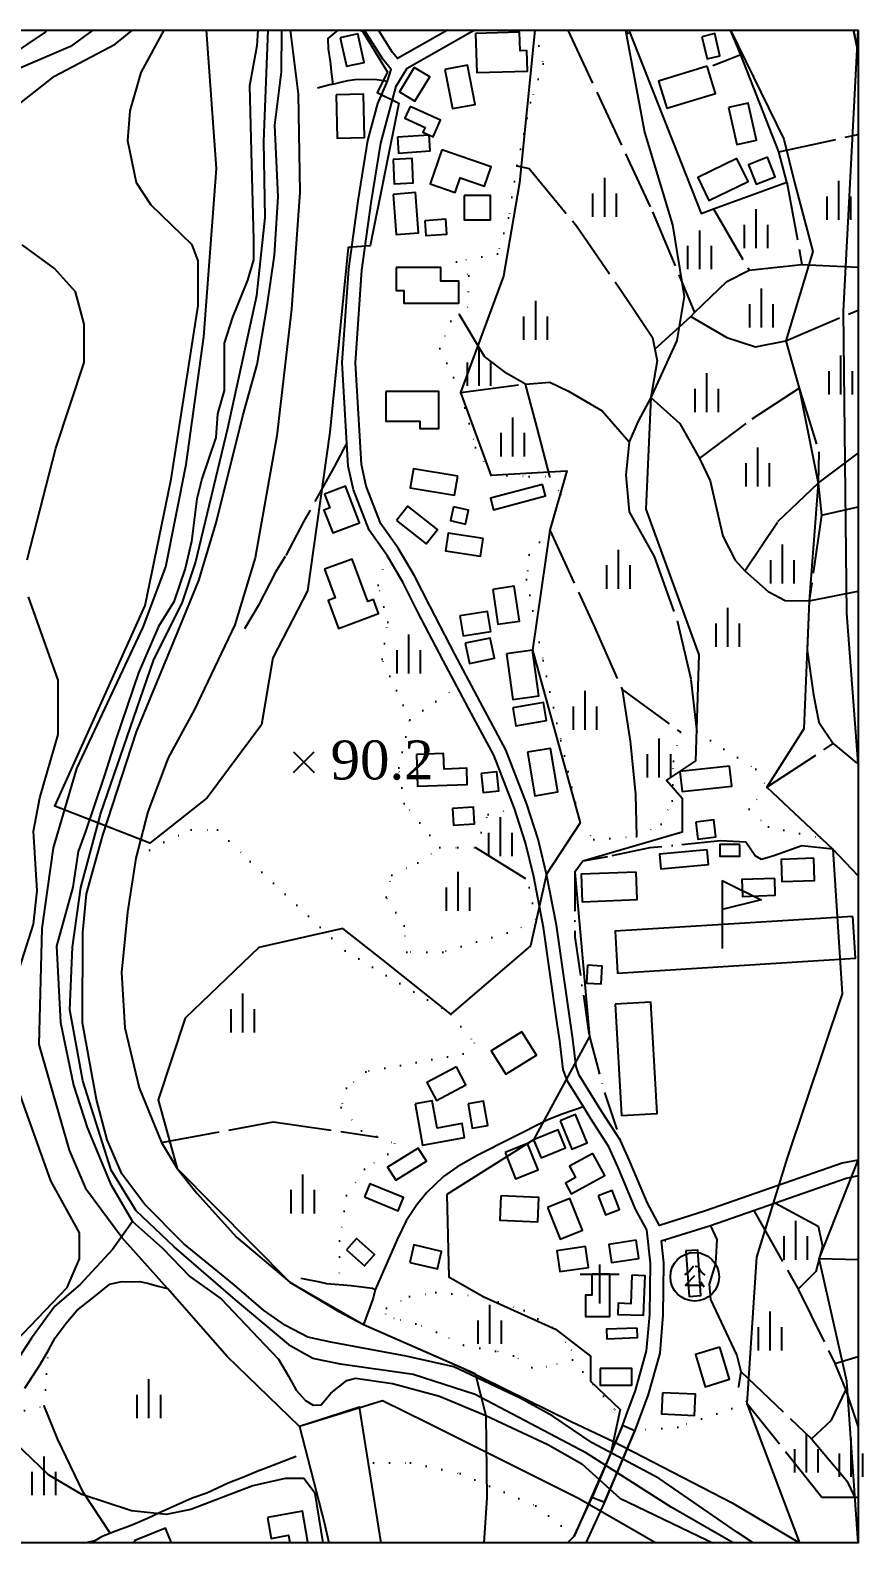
# Model space of a CAD drawing. Header units: millimetres. Extents: x 3361 to 3871, y 4524 to 4913.
# Drawn here: x 3657.7 to 3871.3, y 4524.5 to 4912.5 of the extents above; entities that cross this region are included whole.
import ezdxf

# ---------------------------------------------------------------- set-up
doc = ezdxf.new("R2010")
doc.units = ezdxf.units.MM
for name, pattern in [('3119', [25, 10, -2.5, 10, -2.5]), ('4123', [15, 10, -2.5, 0, -2.5]), ('5111', [8, 0, -4, 0, -4]), ('5112', [35, 15, -2.5, 15, -2.5])]:
    doc.linetypes.add(name, pattern=pattern)
for name, color, linetype in [('2111', 4, 'Continuous'), ('2112', 4, 'Continuous'), ('2115', 7, 'Continuous'), ('2251', 7, 'Continuous'), ('3112', 1, 'Continuous'), ('3115', 1, 'Continuous'), ('3117', 1, 'Continuous'), ('3119', 1, '3119'), ('4111', 7, 'Continuous'), ('4112', 7, 'Continuous'), ('4121', 7, 'Continuous'), ('4123', 3, '4123'), ('4411', 7, 'Continuous'), ('4421', 7, 'Continuous'), ('4427', 7, 'Continuous'), ('5111', 3, '5111'), ('5112', 3, '5112'), ('5212', 3, 'Continuous'), ('7111', 32, 'Continuous'), ('7114', 7, 'Continuous'), ('7132', 7, 'Continuous'), ('7217', 7, 'Continuous'), ('7221', 7, 'Continuous')]:
    doc.layers.add(name, color=color, linetype=linetype)
doc.styles.get("Standard").update_dxf_attribs({"font": ''})
doc.styles.get('Standard').set_extended_font_data('Batang')

# ---------------------------------------------------------------- blocks, each defined once
blk = doc.blocks.new('7217')
at = {"layer": '7217'}
for p, q in [((-2.65165, -2.65165), (2.65165, 2.65165)), ((-2.65165, 2.65165), (2.65165, -2.65165))]:
    blk.add_line(p, q, dxfattribs=at)
blk = doc.blocks.new('4411')
at = {"layer": '4411'}
for points in [[(0, 17.5), (10, 12.5), (0, 10)], [(0, 17.5), (0, 0)]]:
    blk.add_lwpolyline(points, dxfattribs=at)
blk = doc.blocks.new('5212')
at = {"layer": '5212'}
for p, q in [((-0.077077, -4.058344), (-0.077077, 5.941656)), ((-3.077077, -4.058344), (-3.077077, 1.941656)), ((2.922923, -4.058344), (2.922923, 1.941656))]:
    blk.add_line(p, q, dxfattribs=at)
blk = doc.blocks.new('4427')
at = {"layer": '4427'}
for points in [[(-0.310433, 2.7332), (-1.326224, 1.447153), (-2.612892, 0.49954)], [(-0.107275, 0.228794), (-2.342014, -2.140239), (1.992026, -2.140239)], [(0.095883, 2.7332), (0.840797, 2.665513), (1.450271, 1.379467), (2.6015, 0.431854)], [(1.58571, -1.260313), (2.398342, -2.614046)]]:
    blk.add_lwpolyline(points, dxfattribs=at)
blk.add_circle((0, 0), 6.25, dxfattribs=at)
blk = doc.blocks.new('4421')
at = {"layer": '4421'}
for points in [[(0, 0), (0, 10)], [(-5, 7.5), (5, 7.5)]]:
    blk.add_lwpolyline(points, dxfattribs=at)

msp = doc.modelspace()

# ---------------------------------------------------------------- linework, layer by layer
msp.add_lwpolyline([(3361.05, 4912.55), (3870.13, 4912.55), (3870.13, 4524.51), (3361.05, 4524.51)], close=True)
at = {"layer": '2111'}
for points in [[(3716.12, 4912.55), (3715.83, 4908.54), (3713.98, 4898.28), (3714.45, 4878.07), (3715, 4858.88), (3715, 4853.66), (3713.43, 4848.39), (3709.64, 4838.96), (3707.42, 4832.25), (3707.42, 4820.14), (3705.76, 4814.17), (3705.3, 4808.07), (3701.69, 4797.44), (3700.49, 4792.31), (3699.11, 4781.39), (3697.44, 4774.46), (3694.58, 4765.9), (3690.6, 4759.62), (3685.52, 4747.69), (3679.79, 4730.81), (3676.65, 4721.19), (3671.84, 4707), (3669.99, 4701.82), (3668.61, 4692.71), (3664.45, 4677.54), (3665.47, 4657.99), (3668.8, 4641.94), (3672.31, 4631.03), (3678.32, 4616.56), (3683.95, 4606.94), (3691.63, 4600.05), (3698.65, 4592.84), (3706.69, 4587.1), (3717.78, 4575.41), (3721.39, 4571.62), (3723.97, 4567.27), (3725.92, 4563.62), (3728.32, 4561.03), (3730.26, 4559.82), (3732.39, 4559.92), (3734.79, 4562.88), (3738.95, 4566.11), (3741.17, 4566.76), (3750.69, 4565.37), (3762.7, 4562.09), (3774.63, 4557.19), (3790.52, 4549.75), (3799.21, 4544.75), (3809.01, 4535.92), (3831.38, 4525.19), (3832.77, 4524.51)], [(3843.17, 4524.51), (3839.16, 4527.17), (3819.1, 4540.95), (3801.91, 4550.15), (3791.75, 4557), (3783.43, 4561.57), (3766.42, 4569.62), (3754.13, 4572.35), (3734.81, 4575.95), (3728.9, 4577.29), (3723.17, 4580.25), (3717.53, 4584.14), (3710.04, 4590.7), (3697.01, 4601.29), (3687.12, 4611.28), (3681.21, 4619.19), (3677.42, 4627.88), (3674.74, 4638.23), (3671.13, 4657.88), (3671.23, 4681.05), (3672.15, 4690.99), (3676.31, 4706.06), (3685, 4732.56), (3695.54, 4758.22), (3700.99, 4771.4), (3705.43, 4786.19), (3712.27, 4813.61), (3715.96, 4826.79), (3718.46, 4841.86), (3720.4, 4854.86), (3721.33, 4869.84), (3720.49, 4888.19), (3722.16, 4901.92), (3722.3, 4912.55)]]:
    msp.add_lwpolyline(points, dxfattribs=at)
at = {"layer": '2112'}
msp.add_lwpolyline([(3683.95, 4606.94), (3678.85, 4599.78), (3670.48, 4590.77), (3664.05, 4585.19), (3658.04, 4577.03), (3653.97, 4570.81), (3649.25, 4567.06), (3642.6, 4565.34), (3640.38, 4565.7), (3618.58, 4567.7), (3611.45, 4567.62), (3598.85, 4565.77), (3566.25, 4564.37), (3548.23, 4560.94), (3529.57, 4557.18), (3513.56, 4554.33), (3499.55, 4550.75), (3490.75, 4548.92), (3484.75, 4545.7), (3479.6, 4541.84), (3468.02, 4528.54), (3461.02, 4524.51)], dxfattribs=at)
at = {"layer": '2115'}
msp.add_lwpolyline([(3838.1, 4524.51), (3822.12, 4533.63), (3800.46, 4547.52), (3771.85, 4562.56), (3755.98, 4567.68), (3737.3, 4570.33), (3730.19, 4571.81), (3724.56, 4574.95), (3710.34, 4586.86), (3694.64, 4600.41), (3684.88, 4609.67), (3678.43, 4620.08), (3671.16, 4643.05), (3667.85, 4661.24), (3668.51, 4677.27), (3670.66, 4692.64), (3675.79, 4711.65), (3689.34, 4750.82), (3696.79, 4765.86), (3700.09, 4775.95), (3708.36, 4810.49), (3715.8, 4844.54), (3717.95, 4864.54), (3717.62, 4884.05), (3718.72, 4912.55)], dxfattribs=at)
at = {"layer": '2251'}
for points in [[(3747.73, 4524.51), (3742.18, 4559.25), (3726.75, 4554.31)], [(3726.75, 4554.31), (3733.24, 4529.48), (3734.31, 4524.51)], [(3809.65, 4554.55), (3801.9, 4536.21), (3805.03, 4534.88), (3812.79, 4553.23), (3809.65, 4554.55)]]:
    msp.add_lwpolyline(points, dxfattribs=at)
at = {"layer": '3112'}
msp.add_lwpolyline([(3868.92, 4912.55), (3870.13, 4906.9)], dxfattribs=at)
at = {"layer": '3115'}
for points in [[(3795.59, 4524.51), (3797.28, 4526.19), (3801.85, 4536.09), (3809.65, 4554.53), (3810.64, 4557.19), (3813, 4563.55), (3815.86, 4573.73), (3816.65, 4583.1), (3816.82, 4596.2), (3815.87, 4604.77), (3812.98, 4610.13), (3808.52, 4620.82), (3806.13, 4626.09), (3801.52, 4633.25), (3799.63, 4636.31), (3795.54, 4642.96), (3794.41, 4645.88), (3793.57, 4653.26), (3792.77, 4658.8), (3789.38, 4682.36), (3786.88, 4695.32), (3784.74, 4704.1), (3781.94, 4712.88), (3776.62, 4726.53), (3770.82, 4737.38), (3767.24, 4744.13), (3763.66, 4750.88), (3757.17, 4763.29), (3753.33, 4770.91), (3749.25, 4777.81), (3744.63, 4784.31), (3740.65, 4794.62), (3739.31, 4800.67), (3738.96, 4806.53), (3737.71, 4827.26), (3739.42, 4851.34), (3741.82, 4868.76), (3744.29, 4884.3), (3746.86, 4893.72), (3749.41, 4899.46), (3750.31, 4902.51), (3748.21, 4905.13), (3743.45, 4912.55)], [(3870.13, 4622.68), (3866.01, 4621.85), (3831, 4609.63), (3819.18, 4605.94), (3819.18, 4605.94), (3816.05, 4611.6), (3811.63, 4622.18), (3809.13, 4627.72), (3804.39, 4635.06), (3798.59, 4644.47), (3797.74, 4646.7), (3796.94, 4653.69), (3792.73, 4682.93), (3790.2, 4696.04), (3788.02, 4705.02), (3785.14, 4714.02), (3779.71, 4727.95), (3773.82, 4738.97), (3766.67, 4752.47), (3760.19, 4764.84), (3756.31, 4772.54), (3752.1, 4779.67), (3747.65, 4785.93), (3743.91, 4795.61), (3742.69, 4801.14), (3741.12, 4827.24), (3742.8, 4850.98), (3745.18, 4868.26), (3747.62, 4883.59), (3751.62, 4898.23), (3754.39, 4902.8), (3770.69, 4912.03), (3771.69, 4912.55)], [(3764.76, 4912.55), (3751.91, 4905.3), (3750.65, 4906.88), (3747.02, 4912.55)], [(3870.13, 4618.6), (3867.07, 4617.98), (3832.26, 4605.83), (3819.6, 4601.88), (3819.6, 4601.88), (3820.22, 4596.36), (3820.04, 4582.93), (3819.22, 4573.12), (3816.23, 4562.5), (3812.81, 4553.28), (3804.96, 4534.72), (3800.25, 4524.51)]]:
    msp.add_lwpolyline(points, dxfattribs=at)
at = {"layer": '3117'}
for points in [[(3736.64, 4912.55), (3734.05, 4910.46), (3734.11, 4907.82), (3734.62, 4904.56), (3735.01, 4901.23), (3735.35, 4898.7), (3734.22, 4898.5), (3732.99, 4898.11), (3731.41, 4897.66)], [(3735.35, 4898.7), (3737.37, 4899.23), (3739.23, 4899.63), (3741.03, 4899.91), (3746.09, 4899.97), (3749.41, 4899.46)], [(3799.63, 4636.31), (3794.17, 4634.42), (3790.52, 4633.02), (3772.36, 4623.87), (3767.18, 4620.83), (3763.75, 4618.47), (3759.34, 4614.27), (3756.87, 4611.23), (3754.17, 4607.07), (3751.86, 4602.34), (3746.21, 4589.42), (3745.7, 4587.28), (3743.17, 4580.49)], [(3832.26, 4605.83), (3833.89, 4602.31), (3833.52, 4596.19), (3831.89, 4590.82), (3832.27, 4586.95), (3839.01, 4572.58), (3840.01, 4568.46), (3839.39, 4564.59)], [(3820.77, 4601.92), (3820.52, 4601.84)]]:
    msp.add_lwpolyline(points, dxfattribs=at)
at = {"layer": '3119'}
for points in [[(3738.96, 4806.53), (3738.05, 4805.1), (3735.58, 4800.38), (3727.93, 4786.6), (3723.12, 4777.51), (3720.65, 4773.51), (3716.2, 4764.91), (3712.72, 4759)], [(3656.31, 4564.18), (3660.23, 4570.25), (3662.38, 4573.92), (3664.06, 4577.04), (3666.93, 4580.87), (3669.65, 4584.06), (3673.64, 4587.26), (3678.11, 4590.85), (3679.6, 4591.23), (3681.28, 4591.55), (3683.84, 4591.47), (3685.75, 4591.55), (3687.83, 4591.07), (3690.54, 4590.35), (3692.94, 4589.71)], [(3746.21, 4589.42), (3745.53, 4589.76), (3740.07, 4590.43), (3733.83, 4590.94), (3732.03, 4591.33), (3728.49, 4592.06), (3727.26, 4592.29)], [(3725.93, 4546.65), (3716.54, 4543.03), (3712.65, 4541.42), (3708.49, 4539.81), (3702.99, 4537.26), (3699.23, 4535.91), (3691.05, 4532.29), (3687.81, 4530.75), (3684.05, 4529.14), (3678.95, 4527.26), (3676, 4526.05), (3674.26, 4524.98), (3671.91, 4524.51)]]:
    msp.add_lwpolyline(points, dxfattribs=at)
at = {"layer": '4111'}
for points in [[(3839.77, 4703.64), (3834.62, 4703.64), (3834.62, 4700.66), (3839.77, 4700.66), (3839.77, 4703.64)], [(3831.36, 4702.28), (3819.15, 4701.2), (3819.49, 4697.43), (3831.7, 4698.51), (3831.36, 4702.28)], [(3858.77, 4700.11), (3850.36, 4699.84), (3850.54, 4694.13), (3858.96, 4694.4), (3858.77, 4700.11)], [(3813.18, 4696.58), (3799.07, 4696.04), (3799.34, 4688.96), (3813.45, 4689.5), (3813.18, 4696.58)], [(3848.73, 4694.95), (3840.32, 4694.68), (3840.46, 4690.34), (3848.87, 4690.61), (3848.73, 4694.95)], [(3868.81, 4685.18), (3807.75, 4681.38), (3808.42, 4670.68), (3869.48, 4674.48), (3868.81, 4685.18)], [(3800.7, 4672.69), (3800.42, 4668.08), (3804.16, 4667.86), (3804.44, 4672.47), (3800.7, 4672.69)], [(3807.75, 4662.65), (3809.38, 4634.14), (3818.58, 4634.66), (3816.95, 4663.17), (3807.75, 4662.65)], [(3825.94, 4599.39), (3826.75, 4587.71), (3829.78, 4587.93), (3828.96, 4599.6), (3825.94, 4599.39)], [(3801.78, 4593.42), (3801.78, 4587.99), (3800.15, 4587.99), (3800.15, 4582.56), (3806.4, 4582.56), (3806.4, 4593.42), (3801.78, 4593.42)]]:
    msp.add_lwpolyline(points, dxfattribs=at)
at = {"layer": '4112'}
for points in [[(3737.25, 4910.63), (3738.88, 4903.3), (3743.36, 4904.29), (3741.73, 4911.63), (3737.25, 4910.63)], [(3771.98, 4911.72), (3772.26, 4901.67), (3785.29, 4902.02), (3785.14, 4907.35), (3783.41, 4907.3), (3783.28, 4912.02), (3771.98, 4911.72)], [(3830.06, 4910.9), (3831.42, 4905.2), (3834.68, 4905.98), (3833.33, 4911.68), (3830.06, 4910.9)], [(3756.24, 4903.03), (3752.45, 4896.78), (3756.42, 4894.37), (3760.21, 4900.61), (3756.24, 4903.03)], [(3764.11, 4902.49), (3766.01, 4892.44), (3771.83, 4893.54), (3769.93, 4903.59), (3764.11, 4902.49)], [(3831.42, 4903.3), (3818.93, 4899.5), (3821.05, 4892.53), (3833.54, 4896.33), (3831.42, 4903.3)], [(3736.16, 4895.97), (3736.43, 4884.84), (3743.49, 4885.01), (3743.21, 4896.14), (3736.16, 4895.97)], [(3836.84, 4892.71), (3839.01, 4883.21), (3844.09, 4884.37), (3841.92, 4893.87), (3836.84, 4892.71)], [(3755.16, 4892.98), (3753.8, 4890), (3759, 4887.64), (3758.45, 4886.43), (3761.06, 4885.24), (3762.97, 4889.44), (3755.16, 4892.98)], [(3751.9, 4885.11), (3752.17, 4881.04), (3760.3, 4881.58), (3760.02, 4885.65), (3751.9, 4885.11)], [(3763.3, 4881.85), (3760.32, 4873.16), (3766.72, 4870.96), (3768, 4874.68), (3774.29, 4872.52), (3776, 4877.49), (3763.3, 4881.85)], [(3750.82, 4879.41), (3751.09, 4873.16), (3755.98, 4873.38), (3755.71, 4879.62), (3750.82, 4879.41)], [(3839.01, 4879.68), (3828.97, 4874.79), (3831.85, 4868.89), (3841.89, 4873.78), (3839.01, 4879.68)], [(3846.88, 4879.95), (3842, 4878.05), (3843.94, 4873.07), (3848.82, 4874.98), (3846.88, 4879.95)], [(3750.82, 4870.45), (3751.63, 4860.13), (3757.34, 4860.58), (3756.52, 4870.9), (3750.82, 4870.45)], [(3769, 4870.18), (3769, 4863.93), (3775.78, 4863.93), (3775.78, 4870.18), (3769, 4870.18)], [(3758.96, 4863.66), (3759.23, 4859.86), (3764.63, 4860.25), (3764.36, 4864.05), (3758.96, 4863.66)], [(3751.63, 4851.72), (3751.63, 4845.74), (3753.53, 4845.74), (3753.53, 4842.49), (3767.64, 4842.49), (3767.64, 4848.19), (3763.03, 4848.19), (3763.03, 4851.72), (3751.63, 4851.72)], [(3748.95, 4819.88), (3748.95, 4812.28), (3757.63, 4812.28), (3757.63, 4810.38), (3762.52, 4810.38), (3762.52, 4819.88), (3748.95, 4819.88)], [(3767.4, 4798.16), (3756.01, 4800.06), (3755.19, 4795.17), (3766.59, 4793.27), (3767.4, 4798.16)], [(3733.21, 4793.54), (3734.57, 4790.01), (3733.06, 4789.44), (3735.31, 4783.58), (3742.17, 4786.21), (3738.56, 4795.6), (3733.21, 4793.54)], [(3789.11, 4795.99), (3775.82, 4792.46), (3776.59, 4789.53), (3789.89, 4793.06), (3789.11, 4795.99)], [(3751.66, 4786.76), (3759.26, 4780.79), (3762.17, 4784.49), (3754.57, 4790.46), (3751.66, 4786.76)], [(3766.32, 4790.29), (3765.5, 4786.76), (3769.37, 4785.87), (3770.18, 4789.4), (3766.32, 4790.29)], [(3773.92, 4782.14), (3764.96, 4783.5), (3764.28, 4778.99), (3773.23, 4777.63), (3773.92, 4782.14)], [(3733.21, 4774.27), (3735.92, 4766.94), (3734.14, 4766.28), (3736.81, 4759.06), (3747.08, 4762.87), (3745.74, 4766.48), (3744.33, 4765.96), (3740.28, 4776.89), (3733.21, 4774.27)], [(3776.36, 4769.11), (3777.71, 4760.15), (3783.22, 4760.98), (3781.86, 4769.94), (3776.36, 4769.11)], [(3767.95, 4762.32), (3768.76, 4757.16), (3775.85, 4758.29), (3775.04, 4763.44), (3767.95, 4762.32)], [(3769.3, 4755.26), (3770.39, 4750.11), (3776.79, 4751.45), (3775.7, 4756.61), (3769.3, 4755.26)], [(3779.89, 4752.55), (3781.51, 4740.88), (3788.21, 4741.81), (3786.58, 4753.48), (3779.89, 4752.55)], [(3781.51, 4738.7), (3782.33, 4734.09), (3790.19, 4735.48), (3789.38, 4740.09), (3781.51, 4738.7)], [(3756.82, 4726.76), (3757.09, 4718.61), (3769.83, 4719.04), (3769.69, 4723.2), (3763.91, 4723.01), (3763.78, 4726.99), (3756.82, 4726.76)], [(3785.31, 4727.3), (3787.21, 4716.17), (3793.06, 4717.17), (3791.16, 4728.3), (3785.31, 4727.3)], [(3837.15, 4723.77), (3824.39, 4722.41), (3824.94, 4717.26), (3837.7, 4718.61), (3837.15, 4723.77)], [(3773.37, 4721.87), (3773.92, 4716.98), (3777.94, 4717.43), (3777.39, 4722.32), (3773.37, 4721.87)], [(3766.05, 4712.91), (3766.32, 4708.57), (3771.72, 4708.91), (3771.45, 4713.25), (3766.05, 4712.91)], [(3828.46, 4709.38), (3829.01, 4705.04), (3833.65, 4705.62), (3833.1, 4709.96), (3828.46, 4709.38)], [(3783.87, 4655.59), (3776, 4650.7), (3779.7, 4644.74), (3787.57, 4649.63), (3783.87, 4655.59)], [(3767.05, 4646.63), (3759.45, 4642.56), (3761.92, 4637.95), (3769.51, 4642.03), (3767.05, 4646.63)], [(3756.46, 4637.13), (3758.36, 4626.54), (3769.16, 4628.48), (3768.52, 4632.04), (3762.08, 4630.88), (3760.83, 4637.91), (3756.46, 4637.13)], [(3770.03, 4637.13), (3771.12, 4630.88), (3775.13, 4631.58), (3774.04, 4637.82), (3770.03, 4637.13)], [(3793.64, 4632.78), (3796.63, 4625.45), (3800.6, 4627.07), (3797.61, 4634.4), (3793.64, 4632.78)], [(3786.86, 4627.9), (3788.76, 4623.28), (3795.02, 4625.86), (3793.12, 4630.47), (3786.86, 4627.9)], [(3757.28, 4625.72), (3749.41, 4620.84), (3751.47, 4617.51), (3759.34, 4622.4), (3757.28, 4625.72)], [(3779.53, 4624.64), (3782.24, 4617.85), (3788.05, 4620.17), (3785.33, 4626.96), (3779.53, 4624.64)], [(3802.05, 4624.37), (3796.08, 4621.11), (3797.65, 4618.24), (3795.01, 4616.79), (3796.52, 4614.02), (3805.14, 4618.72), (3802.05, 4624.37)], [(3743.44, 4613.23), (3752.12, 4609.7), (3753.49, 4613.06), (3744.8, 4616.59), (3743.44, 4613.23)], [(3803.41, 4613.51), (3805.31, 4608.62), (3808.92, 4610.02), (3807.03, 4614.91), (3803.41, 4613.51)], [(3778.44, 4613.51), (3778.17, 4607.26), (3787.95, 4606.84), (3788.22, 4613.08), (3778.44, 4613.51)], [(3790.39, 4610.52), (3793.64, 4602.38), (3799.44, 4604.7), (3796.19, 4612.84), (3790.39, 4610.52)], [(3738.82, 4599.66), (3743.44, 4595.59), (3746, 4598.5), (3741.39, 4602.57), (3738.82, 4599.66)], [(3755.11, 4596.4), (3762.16, 4594.77), (3763.2, 4599.27), (3756.14, 4600.9), (3755.11, 4596.4)], [(3800.15, 4600.47), (3792.83, 4599.39), (3793.62, 4594.07), (3800.94, 4595.15), (3800.15, 4600.47)], [(3813.18, 4602.1), (3806.12, 4601.02), (3806.84, 4596.39), (3813.89, 4597.47), (3813.18, 4602.1)], [(3812.1, 4593.14), (3811.82, 4585.81), (3808.57, 4585.94), (3808.47, 4583.1), (3815.07, 4582.86), (3815.45, 4593.02), (3812.1, 4593.14)], [(3813.45, 4579.57), (3805.58, 4579.3), (3805.67, 4576.86), (3813.54, 4577.13), (3813.45, 4579.57)], [(3834.62, 4574.68), (3828.38, 4572.78), (3830.88, 4564.55), (3837.13, 4566.45), (3834.62, 4574.68)], [(3803.95, 4569.25), (3803.95, 4564.91), (3812.1, 4564.91), (3812.1, 4569.25), (3803.95, 4569.25)], [(3819.96, 4563.01), (3819.69, 4557.58), (3828.11, 4557.16), (3828.38, 4562.59), (3819.96, 4563.01)], [(3728.36, 4524.51), (3728.97, 4524.62), (3727.52, 4532.59), (3718.58, 4530.97)], [(3718.58, 4530.97), (3719.56, 4525.61), (3723.95, 4526.41), (3724.3, 4524.51)], [(3693.96, 4524.51), (3692.4, 4528.29), (3684.35, 4524.96)], [(3684.35, 4524.96), (3684.54, 4524.51)]]:
    msp.add_lwpolyline(points, dxfattribs=at)
at = {"layer": '4121'}
for points in [[(3818.1, 4524.51), (3810.23, 4529.01), (3798.37, 4535.87), (3759.52, 4555.23), (3748.08, 4560.95), (3726.75, 4554.31), (3708.24, 4572.33), (3692.94, 4589.71), (3681.21, 4602.79), (3672.17, 4615.08), (3667.79, 4625.26), (3660.02, 4652.32), (3660.73, 4682.07), (3663.7, 4702.78), (3669.63, 4723.13), (3686.72, 4759.39), (3692.52, 4774.86), (3697.74, 4801.15), (3702.26, 4833.87), (3705.51, 4877.05), (3702.96, 4912.55)], [(3724.36, 4912.55), (3726.45, 4896.14), (3726.88, 4870.98), (3724.76, 4840.95), (3720.94, 4808.51), (3715.43, 4777.21), (3710.21, 4760.03), (3699.89, 4738.27), (3693.11, 4725.9), (3687.89, 4712.05), (3684.78, 4700.18), (3682.66, 4686.26), (3681.11, 4670.85), (3681.96, 4656.65), (3685.63, 4641.24), (3691.42, 4627.18), (3695.37, 4620.54), (3700.46, 4614.18), (3710.63, 4602.94), (3724.33, 4591.35), (3736.91, 4583.86), (3743.17, 4580.49), (3767.98, 4569.65), (3796.52, 4555.59), (3807.4, 4550.5), (3837.77, 4534.74), (3855.08, 4524.51)], [(3811.25, 4912.55), (3829.83, 4865.57), (3833, 4866.73), (3851.81, 4873.56), (3849.74, 4881.35), (3839.99, 4906.21), (3837.35, 4912.55)], [(3839.99, 4906.21), (3832.83, 4903.38)]]:
    msp.add_lwpolyline(points, dxfattribs=at)
at = {"layer": '4123'}
msp.add_lwpolyline([(3870.13, 4695.62), (3863.66, 4702.49), (3855.71, 4703.32), (3848.49, 4700.74), (3845.35, 4699.81), (3843.69, 4700.74), (3841.29, 4704.25), (3834.81, 4704.62), (3816.7, 4702.77), (3805.79, 4700.46), (3799.5, 4699.35), (3797.47, 4696.57), (3797.47, 4679.93), (3801.16, 4654.4), (3805.05, 4640.06), (3809.13, 4627.72)], dxfattribs=at)
at = {"layer": '5111'}
for points in [[(3787.21, 4912.55), (3789.27, 4903.9), (3786.09, 4894.03), (3782.57, 4877.8), (3780.45, 4864.4), (3777.63, 4855.23), (3767.05, 4853.11), (3770.23, 4849.58), (3769.87, 4841.47), (3767.76, 4839.71), (3765.64, 4837.94), (3762.82, 4830.89), (3768.11, 4819.6), (3771.99, 4805.49), (3775.87, 4798.44), (3785.74, 4798.08), (3791.03, 4798.08), (3793.85, 4793.5), (3791.03, 4784.33), (3785.74, 4777.98), (3785.03, 4771.63), (3789.27, 4750.82), (3793.85, 4730.36), (3798.78, 4709.2), (3802.31, 4704.96), (3813.24, 4705.67), (3819.59, 4708.84), (3822.41, 4714.84), (3822.76, 4725.07), (3824.52, 4732.48), (3828.75, 4732.48), (3843.91, 4722.95), (3846.73, 4718.37), (3842.15, 4712.72), (3847.09, 4708.14), (3860.48, 4705.32), (3863.66, 4702.49)], [(3755.07, 4735.65), (3748.02, 4751.17), (3749.42, 4760.69), (3746.96, 4770.22), (3749.25, 4777.81)], [(3762.82, 4702.85), (3753.66, 4714.13), (3752.25, 4723.3), (3755.07, 4735.65), (3767.24, 4744.13)], [(3786.88, 4695.32), (3785.74, 4692.62), (3787.5, 4683.8), (3780.1, 4680.98), (3763.53, 4676.04), (3754.36, 4676.04), (3753.66, 4682.74), (3749.07, 4690.15), (3750.48, 4695.79), (3757.18, 4698.97), (3762.82, 4702.85), (3767.41, 4702.85), (3771.99, 4702.85), (3775.16, 4711.31), (3781.94, 4712.88)], [(3684.78, 4700.18), (3691.96, 4704.26), (3699.01, 4707.43), (3705.71, 4707.43), (3714.17, 4699.32), (3738.5, 4676.39), (3765.64, 4660.16), (3771.64, 4652.76), (3771.64, 4652.76), (3768.82, 4649.94), (3743.79, 4645.35), (3738.85, 4641.12), (3737.44, 4636.18), (3742.73, 4630.18), (3751.19, 4627.01), (3749.43, 4624.19), (3743.43, 4620.31), (3738.85, 4613.6), (3737.09, 4601.96), (3736.95, 4590.68)], [(3749.12, 4584.73), (3755.01, 4587.68), (3761.8, 4588.73), (3773.88, 4587.68), (3784.45, 4584.05), (3792.46, 4579.29), (3796.53, 4574), (3796.83, 4571.44), (3790.19, 4569.62), (3786.42, 4569.47), (3781.74, 4572.49), (3777.05, 4573.7), (3768.9, 4575.21), (3761.96, 4578.54), (3756.67, 4580.65), (3751.08, 4582.01), (3748.97, 4583.14), (3749.12, 4584.73)], [(3623.07, 4546.78), (3633.43, 4552.93), (3648.24, 4556.46), (3661.28, 4559.63), (3662.38, 4573.92)], [(3796.83, 4571.44), (3807.71, 4558.67), (3810.64, 4557.19)], [(3839.39, 4564.59), (3841.59, 4560.26), (3823.85, 4554.19), (3812.81, 4553.28)], [(3745.8, 4545), (3755.31, 4545), (3767.99, 4542.28), (3787.47, 4533.97), (3797.28, 4526.19)]]:
    msp.add_lwpolyline(points, dxfattribs=at)
at = {"layer": '5112'}
for points in [[(3795.68, 4912.55), (3817.37, 4865.97), (3828.16, 4840.13)], [(3810.42, 4912.55), (3811.17, 4911.67)], [(3849.74, 4881.35), (3870.17, 4885.83)], [(3782.57, 4877.8), (3785.69, 4877.11), (3797.86, 4862.41), (3811.4, 4842.66), (3817.37, 4833.7), (3818.52, 4827.73), (3816.91, 4818.31), (3813.7, 4812.22), (3811.4, 4806.94), (3810.49, 4798.44), (3811.4, 4789.03), (3817.83, 4777.54), (3823.8, 4760.78), (3827.24, 4745.96), (3828.75, 4732.48)], [(3851.81, 4873.56), (3855.71, 4852.42)], [(3833, 4866.73), (3842.16, 4851.04)], [(3817.95, 4830.71), (3827.24, 4839.1), (3828.16, 4840.13), (3836.42, 4848.05), (3842.16, 4851.04), (3855.71, 4852.42), (3870.13, 4851.79)], [(3791.03, 4798.08), (3787.79, 4810.56), (3784.81, 4821.78), (3780.01, 4824.52), (3774.29, 4828.87), (3767.76, 4839.71)], [(3827.24, 4839.1), (3836.42, 4833.7), (3843.77, 4831.29), (3851.58, 4832.89), (3870.13, 4840.76)], [(3851.58, 4832.89), (3855.02, 4820.72), (3860.07, 4804.41), (3859.84, 4796.38), (3860.76, 4788.11), (3857.54, 4766.17), (3857.08, 4753.54), (3858.69, 4742.06), (3860.07, 4735.05), (3863.74, 4729.54), (3869.25, 4724.95), (3870.13, 4724.52)], [(3768.11, 4819.6), (3784.81, 4821.78), (3790.99, 4822.23), (3795.79, 4819.94), (3804.49, 4814.91), (3811.4, 4806.94)], [(3829.42, 4802.66), (3842.92, 4812.85), (3855.02, 4820.72)], [(3816.91, 4818.31), (3824.39, 4811.7), (3829.42, 4802.66), (3832.17, 4796.94), (3835.37, 4782.75), (3838.58, 4776.57), (3841.09, 4773.82), (3847.04, 4768.56), (3851.39, 4766.27), (3857.54, 4766.17), (3870.13, 4768.62)], [(3841.09, 4773.82), (3849.56, 4786.53), (3859.84, 4796.38), (3870.13, 4804.09)], [(3860.76, 4788.11), (3870.13, 4790.27)], [(3791.03, 4784.33), (3802.22, 4759.97), (3809.57, 4743.44), (3811.63, 4730.12), (3813.01, 4716.57), (3813.24, 4705.67)], [(3809.57, 4743.44), (3824.52, 4732.48)], [(3846.73, 4718.37), (3863.74, 4729.54)], [(3771.99, 4702.85), (3786.31, 4693.97)], [(3691.42, 4627.18), (3720.05, 4632.53), (3746.96, 4628.59)], [(3848.9, 4611.64), (3859.87, 4605.74), (3861.01, 4600.62), (3859.3, 4594.08), (3854.76, 4589.53)], [(3843.4, 4609.72), (3854.76, 4589.53), (3864.13, 4570.49), (3866.97, 4563.67), (3870.13, 4554.17)], [(3870.13, 4597.11), (3860.15, 4597.35)], [(3864.13, 4570.49), (3870.13, 4572.32)], [(3840.01, 4568.46), (3858.17, 4551.16), (3867.25, 4540.36), (3869.24, 4536.09)], [(3858.17, 4551.16), (3863.28, 4555.99), (3866.97, 4563.67)], [(3678.18, 4526.94), (3671.31, 4537.46), (3664.79, 4550.99), (3661.28, 4559.63)], [(3870.13, 4536.08), (3860.83, 4536.15), (3841.59, 4560.26)]]:
    msp.add_lwpolyline(points, dxfattribs=at)
at = {"layer": '7111'}
for points, elevation in [([(3648.99, 4903.63), (3661.39, 4911.9), (3662, 4912.55)], 105), ([(3655.04, 4893.77), (3663.94, 4900.76), (3679.52, 4909.02), (3683.94, 4912.55)], 95), ([(3742.31, 4912.55), (3742.93, 4912.3), (3749.35, 4901.77), (3746.7, 4896.54), (3752.24, 4893.88), (3744.92, 4857.26), (3739.32, 4856.82), (3734.55, 4809.43), (3728.83, 4768.72), (3719.92, 4751.55), (3717.06, 4734.38), (3703.07, 4715.61), (3688.41, 4703.95), (3664.01, 4713.49), (3687.17, 4764.93), (3693.84, 4797.37), (3700.83, 4841.9), (3700.83, 4853.35), (3699.24, 4857.48), (3688.75, 4867.67), (3684.93, 4873.39), (3682.71, 4884.21), (3683.34, 4891.84), (3686.2, 4901.7), (3692.03, 4912.55)], 90), ([(3787.21, 4912.55), (3783.21, 4873.37), (3779.13, 4849.47), (3768.11, 4819.6), (3775.87, 4798.44), (3795.36, 4799.55), (3791.03, 4784.33), (3786.58, 4753.48), (3798.78, 4709.2), (3790.2, 4696.04), (3786.08, 4677.67), (3765.64, 4660.16), (3747.46, 4674.54), (3737.94, 4682.07), (3716.34, 4677.21), (3697.46, 4659.06), (3690.56, 4638.13), (3695.37, 4620.54), (3724.33, 4591.35), (3743.17, 4580.49), (3771.85, 4567.96), (3774.63, 4557.19), (3774.85, 4536.04), (3774.06, 4524.51)], 95), ([(3810.42, 4912.55), (3815.32, 4886.4), (3822.5, 4862.65), (3825.53, 4844.22), (3823.62, 4832.99), (3816.91, 4818.31), (3815.66, 4789.68), (3829.23, 4752.3), (3828.44, 4725.12), (3820.97, 4720.17), (3824.94, 4715.52), (3824.98, 4706.79), (3799.5, 4699.35), (3797.47, 4696.57), (3801.16, 4654.4), (3786.86, 4627.9), (3764.6, 4613.88), (3765.11, 4592.73), (3773.88, 4587.68), (3792.46, 4579.29), (3801.47, 4572.39), (3801.47, 4565.99), (3809.1, 4558.73), (3806.71, 4547.58), (3797.28, 4526.19), (3795.59, 4524.51)], 100), ([(3837.35, 4912.55), (3851.03, 4884.63), (3853.81, 4873.47), (3858.51, 4855.79), (3851.58, 4832.89), (3855.02, 4820.72), (3859.84, 4796.38), (3857.54, 4766.17), (3856.16, 4733.35), (3846.73, 4718.37), (3863.66, 4702.49), (3865.99, 4665.36), (3851.92, 4623.29)], 93), ([(3870.13, 4724.52), (3867.22, 4762.99), (3866.38, 4840.45), (3870.13, 4912.55)], 110), ([(3656.95, 4776.71), (3664.26, 4805.34), (3671.58, 4827.28), (3671.58, 4837.14), (3669.35, 4845.41), (3663.94, 4851.46), (3655.67, 4857.51)], 95), ([(3652.51, 4664.43), (3658.55, 4683.19), (3659.5, 4691.78), (3658.55, 4707.05), (3660.14, 4715.64), (3664.91, 4731.86), (3664.91, 4745.85), (3657.27, 4767.17)], 95), ([(3644.57, 4566.46), (3667.14, 4589.99), (3670.32, 4597.31), (3670.33, 4603.98), (3663.01, 4617.35), (3652.19, 4647.57)], 95), ([(3851.92, 4623.29), (3844.01, 4597.77), (3841.59, 4560.26), (3855.08, 4524.51)], 105), ([(3870.13, 4524.51), (3867.25, 4565.97), (3860.15, 4597.35), (3870.13, 4622.68)], 110), ([(3732.85, 4524.51), (3730.84, 4537.11), (3727.89, 4540.98), (3723.12, 4540.98), (3714.85, 4539.07), (3698.95, 4533.04), (3692.59, 4531.77), (3683.69, 4532.73), (3670.96, 4536.87), (3662.38, 4541.96), (3653.79, 4550.24)], 95)]:
    msp.add_lwpolyline(points, dxfattribs=dict(at, elevation=elevation))
at = {"layer": '7114', "elevation": 100}
msp.add_lwpolyline([(3673.8, 4912.55), (3668.07, 4908.39), (3652.49, 4901.72)], dxfattribs=at)
at = {"layer": '7221'}
msp.add_lwpolyline([(3870.13, 4906.89), (3868.92, 4912.55)], dxfattribs=at)

# ---------------------------------------------------------------- block references
at = {"layer": '4411'}
msp.add_blockref('4411', (3835.24, 4676.94), dxfattribs=at)
at = {"layer": '4421'}
msp.add_blockref('4421', (3803.82, 4585.92), dxfattribs=at)
at = {"layer": '4427'}
msp.add_blockref('4427', (3828.21, 4592.74), dxfattribs=at)
at = {"layer": '5212'}
for p in [(3805.17, 4868.74), (3865.29, 4867.94), (3844.03, 4860.7), (3829.55, 4855.27), (3787.47, 4837.16), (3845.38, 4840.33), (3772.99, 4825.39), (3865.75, 4823.13), (3831.36, 4818.6), (3781.58, 4807.28), (3844.48, 4799.58), (3808.73, 4773.33), (3850.81, 4774.69), (3836.79, 4758.39), (3754.89, 4751.6), (3800.14, 4737.11), (3819.14, 4724.89), (3778.42, 4704.74), (3767.56, 4690.71), (3712.36, 4659.47), (3727.74, 4613.07), (3854.19, 4601.19), (3775.71, 4579.57), (3847.66, 4577.88), (3688.25, 4560.51), (3856.98, 4546.58), (3868.39, 4545.47), (3661.31, 4540.73)]:
    msp.add_blockref('5212', p, dxfattribs=at)
at = {"layer": '7217'}
msp.add_blockref('7217', (3727.89, 4724.8), dxfattribs=at)

# ---------------------------------------------------------------- texts
at = {"layer": '7132'}
msp.add_text('90.2', height=10, dxfattribs=at).set_placement((3734.77, 4720.34))

doc.saveas('drawing.dxf')
